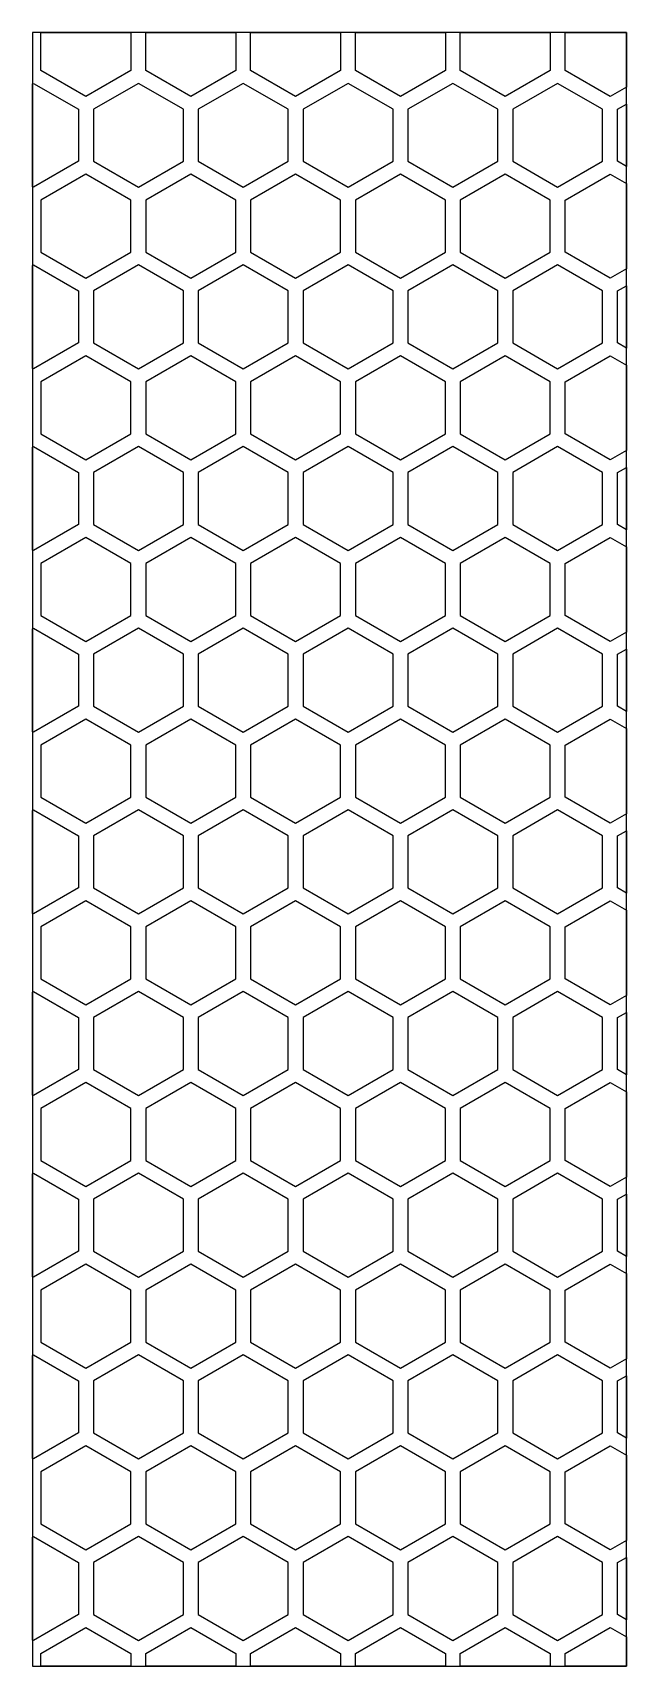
# Model space of a CAD drawing. Header units: millimetres. Extents: x 88.9 to 108.9, y -127.5 to -72.5.
import ezdxf

# ---------------------------------------------------------------- set-up
doc = ezdxf.new("R2010")
doc.units = ezdxf.units.MM
for name, color, linetype in [('outline', 3, 'Continuous'), ('pattern_0001', 2, 'Continuous'), ('pattern_0002', 2, 'Continuous'), ('pattern_0003', 2, 'Continuous'), ('pattern_0004', 2, 'Continuous'), ('pattern_0005', 2, 'Continuous'), ('pattern_0006', 2, 'Continuous'), ('pattern_0007', 2, 'Continuous'), ('pattern_0008', 2, 'Continuous'), ('pattern_0009', 2, 'Continuous'), ('pattern_0010', 2, 'Continuous'), ('pattern_0011', 2, 'Continuous'), ('pattern_0012', 2, 'Continuous'), ('pattern_0013', 2, 'Continuous'), ('pattern_0014', 2, 'Continuous'), ('pattern_0015', 2, 'Continuous'), ('pattern_0016', 2, 'Continuous'), ('pattern_0017', 2, 'Continuous'), ('pattern_0018', 2, 'Continuous'), ('pattern_0019', 2, 'Continuous'), ('pattern_0020', 2, 'Continuous'), ('pattern_0021', 2, 'Continuous'), ('pattern_0022', 2, 'Continuous'), ('pattern_0023', 2, 'Continuous'), ('pattern_0024', 2, 'Continuous'), ('pattern_0025', 2, 'Continuous'), ('pattern_0026', 2, 'Continuous'), ('pattern_0027', 2, 'Continuous'), ('pattern_0028', 2, 'Continuous'), ('pattern_0029', 2, 'Continuous'), ('pattern_0030', 2, 'Continuous'), ('pattern_0031', 2, 'Continuous'), ('pattern_0032', 2, 'Continuous'), ('pattern_0033', 2, 'Continuous'), ('pattern_0034', 2, 'Continuous'), ('pattern_0035', 2, 'Continuous'), ('pattern_0036', 2, 'Continuous'), ('pattern_0037', 2, 'Continuous'), ('pattern_0038', 2, 'Continuous'), ('pattern_0039', 2, 'Continuous'), ('pattern_0040', 2, 'Continuous'), ('pattern_0041', 2, 'Continuous'), ('pattern_0042', 2, 'Continuous'), ('pattern_0043', 2, 'Continuous'), ('pattern_0044', 2, 'Continuous'), ('pattern_0045', 2, 'Continuous'), ('pattern_0046', 2, 'Continuous'), ('pattern_0047', 2, 'Continuous'), ('pattern_0048', 2, 'Continuous'), ('pattern_0049', 2, 'Continuous'), ('pattern_0050', 2, 'Continuous'), ('pattern_0051', 2, 'Continuous'), ('pattern_0052', 2, 'Continuous'), ('pattern_0053', 2, 'Continuous'), ('pattern_0054', 2, 'Continuous'), ('pattern_0055', 2, 'Continuous'), ('pattern_0056', 2, 'Continuous'), ('pattern_0057', 2, 'Continuous'), ('pattern_0058', 2, 'Continuous'), ('pattern_0059', 2, 'Continuous'), ('pattern_0060', 2, 'Continuous'), ('pattern_0061', 2, 'Continuous'), ('pattern_0062', 2, 'Continuous'), ('pattern_0063', 2, 'Continuous'), ('pattern_0064', 2, 'Continuous'), ('pattern_0065', 2, 'Continuous'), ('pattern_0066', 2, 'Continuous'), ('pattern_0067', 2, 'Continuous'), ('pattern_0068', 2, 'Continuous'), ('pattern_0069', 2, 'Continuous'), ('pattern_0070', 2, 'Continuous'), ('pattern_0071', 2, 'Continuous'), ('pattern_0072', 2, 'Continuous'), ('pattern_0073', 2, 'Continuous'), ('pattern_0074', 2, 'Continuous'), ('pattern_0075', 2, 'Continuous'), ('pattern_0076', 2, 'Continuous'), ('pattern_0077', 2, 'Continuous'), ('pattern_0078', 2, 'Continuous'), ('pattern_0079', 2, 'Continuous'), ('pattern_0080', 2, 'Continuous'), ('pattern_0081', 2, 'Continuous'), ('pattern_0082', 2, 'Continuous'), ('pattern_0083', 2, 'Continuous'), ('pattern_0084', 2, 'Continuous'), ('pattern_0085', 2, 'Continuous'), ('pattern_0086', 2, 'Continuous'), ('pattern_0087', 2, 'Continuous'), ('pattern_0088', 2, 'Continuous'), ('pattern_0089', 2, 'Continuous'), ('pattern_0090', 2, 'Continuous'), ('pattern_0091', 2, 'Continuous'), ('pattern_0092', 2, 'Continuous'), ('pattern_0093', 2, 'Continuous'), ('pattern_0094', 2, 'Continuous'), ('pattern_0095', 2, 'Continuous'), ('pattern_0096', 2, 'Continuous'), ('pattern_0097', 2, 'Continuous'), ('pattern_0098', 2, 'Continuous'), ('pattern_0099', 2, 'Continuous'), ('pattern_0100', 2, 'Continuous'), ('pattern_0101', 2, 'Continuous'), ('pattern_0102', 2, 'Continuous'), ('pattern_0103', 2, 'Continuous'), ('pattern_0104', 2, 'Continuous'), ('pattern_0105', 2, 'Continuous'), ('pattern_0106', 2, 'Continuous'), ('pattern_0107', 2, 'Continuous'), ('pattern_0108', 2, 'Continuous'), ('pattern_0109', 2, 'Continuous'), ('pattern_0110', 2, 'Continuous'), ('pattern_0111', 2, 'Continuous'), ('pattern_0112', 2, 'Continuous'), ('pattern_0113', 2, 'Continuous'), ('pattern_0114', 2, 'Continuous'), ('pattern_0115', 2, 'Continuous'), ('pattern_0116', 2, 'Continuous'), ('pattern_0117', 2, 'Continuous'), ('pattern_0118', 2, 'Continuous'), ('pattern_0119', 2, 'Continuous'), ('pattern_0120', 2, 'Continuous'), ('pattern_0121', 2, 'Continuous'), ('pattern_0122', 2, 'Continuous'), ('pattern_0123', 2, 'Continuous')]:
    doc.layers.add(name, color=color, linetype=linetype)

msp = doc.modelspace()

# ---------------------------------------------------------------- linework, layer by layer
at = {"layer": 'outline'}
msp.add_lwpolyline([(88.896, -127.537), (108.896, -127.537), (108.896, -72.537), (88.896, -72.537)], close=True, dxfattribs=at)
at = {"layer": 'pattern_0001'}
msp.add_lwpolyline([(89.177, -127.537), (89.177, -127.104), (90.693, -126.229), (92.208, -127.104), (92.208, -127.537)], close=True, dxfattribs=at)
at = {"layer": 'pattern_0002'}
msp.add_lwpolyline([(92.708, -127.537), (92.708, -127.104), (94.224, -126.229), (95.739, -127.104), (95.739, -127.537)], close=True, dxfattribs=at)
at = {"layer": 'pattern_0003'}
msp.add_lwpolyline([(96.239, -127.537), (96.239, -127.104), (97.755, -126.229), (99.27, -127.104), (99.27, -127.537)], close=True, dxfattribs=at)
at = {"layer": 'pattern_0004'}
msp.add_lwpolyline([(99.77, -127.537), (99.77, -127.104), (101.286, -126.229), (102.801, -127.104), (102.801, -127.537)], close=True, dxfattribs=at)
at = {"layer": 'pattern_0005'}
msp.add_lwpolyline([(103.301, -127.537), (103.301, -127.104), (104.817, -126.229), (106.332, -127.104), (106.332, -127.537)], close=True, dxfattribs=at)
at = {"layer": 'pattern_0006'}
msp.add_lwpolyline([(108.896, -127.537), (106.832, -127.537), (106.832, -127.104), (108.348, -126.229), (108.896, -126.546)], close=True, dxfattribs=at)
at = {"layer": 'pattern_0007'}
msp.add_lwpolyline([(88.896, -123.189), (88.927, -123.171), (90.443, -124.046), (90.443, -125.796), (88.927, -126.671), (88.896, -126.653)], close=True, dxfattribs=at)
at = {"layer": 'pattern_0008'}
msp.add_lwpolyline([(93.974, -124.046), (92.458, -123.171), (90.943, -124.046), (90.943, -125.796), (92.458, -126.671), (93.974, -125.796)], close=True, dxfattribs=at)
at = {"layer": 'pattern_0009'}
msp.add_lwpolyline([(97.505, -124.046), (95.989, -123.171), (94.474, -124.046), (94.474, -125.796), (95.989, -126.671), (97.505, -125.796)], close=True, dxfattribs=at)
at = {"layer": 'pattern_0010'}
msp.add_lwpolyline([(101.036, -124.046), (99.52, -123.171), (98.005, -124.046), (98.005, -125.796), (99.52, -126.671), (101.036, -125.796)], close=True, dxfattribs=at)
at = {"layer": 'pattern_0011'}
msp.add_lwpolyline([(104.567, -124.046), (103.051, -123.171), (101.536, -124.046), (101.536, -125.796), (103.051, -126.671), (104.567, -125.796)], close=True, dxfattribs=at)
at = {"layer": 'pattern_0012'}
msp.add_lwpolyline([(108.098, -124.046), (106.582, -123.171), (105.067, -124.046), (105.067, -125.796), (106.582, -126.671), (108.098, -125.796)], close=True, dxfattribs=at)
at = {"layer": 'pattern_0013'}
msp.add_lwpolyline([(108.896, -125.968), (108.598, -125.796), (108.598, -124.046), (108.896, -123.874)], close=True, dxfattribs=at)
at = {"layer": 'pattern_0014'}
msp.add_lwpolyline([(92.208, -120.988), (90.693, -120.113), (89.177, -120.988), (89.177, -122.738), (90.693, -123.613), (92.208, -122.738)], close=True, dxfattribs=at)
at = {"layer": 'pattern_0015'}
msp.add_lwpolyline([(95.739, -120.988), (94.224, -120.113), (92.708, -120.988), (92.708, -122.738), (94.224, -123.613), (95.739, -122.738)], close=True, dxfattribs=at)
at = {"layer": 'pattern_0016'}
msp.add_lwpolyline([(99.27, -120.988), (97.755, -120.113), (96.239, -120.988), (96.239, -122.738), (97.755, -123.613), (99.27, -122.738)], close=True, dxfattribs=at)
at = {"layer": 'pattern_0017'}
msp.add_lwpolyline([(102.801, -120.988), (101.286, -120.113), (99.77, -120.988), (99.77, -122.738), (101.286, -123.613), (102.801, -122.738)], close=True, dxfattribs=at)
at = {"layer": 'pattern_0018'}
msp.add_lwpolyline([(106.332, -120.988), (104.817, -120.113), (103.301, -120.988), (103.301, -122.738), (104.817, -123.613), (106.332, -122.738)], close=True, dxfattribs=at)
at = {"layer": 'pattern_0019'}
msp.add_lwpolyline([(108.896, -123.297), (108.348, -123.613), (106.832, -122.738), (106.832, -120.988), (108.348, -120.113), (108.896, -120.43)], close=True, dxfattribs=at)
at = {"layer": 'pattern_0020'}
msp.add_lwpolyline([(88.896, -117.073), (88.927, -117.055), (90.443, -117.93), (90.443, -119.68), (88.927, -120.555), (88.896, -120.537)], close=True, dxfattribs=at)
at = {"layer": 'pattern_0021'}
msp.add_lwpolyline([(93.974, -117.93), (92.458, -117.055), (90.943, -117.93), (90.943, -119.68), (92.458, -120.555), (93.974, -119.68)], close=True, dxfattribs=at)
at = {"layer": 'pattern_0022'}
msp.add_lwpolyline([(97.505, -117.93), (95.989, -117.055), (94.474, -117.93), (94.474, -119.68), (95.989, -120.555), (97.505, -119.68)], close=True, dxfattribs=at)
at = {"layer": 'pattern_0023'}
msp.add_lwpolyline([(101.036, -117.93), (99.52, -117.055), (98.005, -117.93), (98.005, -119.68), (99.52, -120.555), (101.036, -119.68)], close=True, dxfattribs=at)
at = {"layer": 'pattern_0024'}
msp.add_lwpolyline([(104.567, -117.93), (103.051, -117.055), (101.536, -117.93), (101.536, -119.68), (103.051, -120.555), (104.567, -119.68)], close=True, dxfattribs=at)
at = {"layer": 'pattern_0025'}
msp.add_lwpolyline([(108.098, -117.93), (106.582, -117.055), (105.067, -117.93), (105.067, -119.68), (106.582, -120.555), (108.098, -119.68)], close=True, dxfattribs=at)
at = {"layer": 'pattern_0026'}
msp.add_lwpolyline([(108.896, -119.852), (108.598, -119.68), (108.598, -117.93), (108.896, -117.758)], close=True, dxfattribs=at)
at = {"layer": 'pattern_0027'}
msp.add_lwpolyline([(92.208, -114.872), (90.693, -113.997), (89.177, -114.872), (89.177, -116.622), (90.693, -117.497), (92.208, -116.622)], close=True, dxfattribs=at)
at = {"layer": 'pattern_0028'}
msp.add_lwpolyline([(95.739, -114.872), (94.224, -113.997), (92.708, -114.872), (92.708, -116.622), (94.224, -117.497), (95.739, -116.622)], close=True, dxfattribs=at)
at = {"layer": 'pattern_0029'}
msp.add_lwpolyline([(99.27, -114.872), (97.755, -113.997), (96.239, -114.872), (96.239, -116.622), (97.755, -117.497), (99.27, -116.622)], close=True, dxfattribs=at)
at = {"layer": 'pattern_0030'}
msp.add_lwpolyline([(102.801, -114.872), (101.286, -113.997), (99.77, -114.872), (99.77, -116.622), (101.286, -117.497), (102.801, -116.622)], close=True, dxfattribs=at)
at = {"layer": 'pattern_0031'}
msp.add_lwpolyline([(106.332, -114.872), (104.817, -113.997), (103.301, -114.872), (103.301, -116.622), (104.817, -117.497), (106.332, -116.622)], close=True, dxfattribs=at)
at = {"layer": 'pattern_0032'}
msp.add_lwpolyline([(108.896, -117.181), (108.348, -117.497), (106.832, -116.622), (106.832, -114.872), (108.348, -113.997), (108.896, -114.314)], close=True, dxfattribs=at)
at = {"layer": 'pattern_0033'}
msp.add_lwpolyline([(88.896, -110.957), (88.927, -110.939), (90.443, -111.814), (90.443, -113.564), (88.927, -114.439), (88.896, -114.421)], close=True, dxfattribs=at)
at = {"layer": 'pattern_0034'}
msp.add_lwpolyline([(93.974, -111.814), (92.458, -110.939), (90.943, -111.814), (90.943, -113.564), (92.458, -114.439), (93.974, -113.564)], close=True, dxfattribs=at)
at = {"layer": 'pattern_0035'}
msp.add_lwpolyline([(97.505, -111.814), (95.989, -110.939), (94.474, -111.814), (94.474, -113.564), (95.989, -114.439), (97.505, -113.564)], close=True, dxfattribs=at)
at = {"layer": 'pattern_0036'}
msp.add_lwpolyline([(101.036, -111.814), (99.52, -110.939), (98.005, -111.814), (98.005, -113.564), (99.52, -114.439), (101.036, -113.564)], close=True, dxfattribs=at)
at = {"layer": 'pattern_0037'}
msp.add_lwpolyline([(104.567, -111.814), (103.051, -110.939), (101.536, -111.814), (101.536, -113.564), (103.051, -114.439), (104.567, -113.564)], close=True, dxfattribs=at)
at = {"layer": 'pattern_0038'}
msp.add_lwpolyline([(108.098, -111.814), (106.582, -110.939), (105.067, -111.814), (105.067, -113.564), (106.582, -114.439), (108.098, -113.564)], close=True, dxfattribs=at)
at = {"layer": 'pattern_0039'}
msp.add_lwpolyline([(108.896, -113.736), (108.598, -113.564), (108.598, -111.814), (108.896, -111.642)], close=True, dxfattribs=at)
at = {"layer": 'pattern_0040'}
msp.add_lwpolyline([(92.208, -108.756), (90.693, -107.881), (89.177, -108.756), (89.177, -110.506), (90.693, -111.381), (92.208, -110.506)], close=True, dxfattribs=at)
at = {"layer": 'pattern_0041'}
msp.add_lwpolyline([(95.739, -108.756), (94.224, -107.881), (92.708, -108.756), (92.708, -110.506), (94.224, -111.381), (95.739, -110.506)], close=True, dxfattribs=at)
at = {"layer": 'pattern_0042'}
msp.add_lwpolyline([(99.27, -108.756), (97.755, -107.881), (96.239, -108.756), (96.239, -110.506), (97.755, -111.381), (99.27, -110.506)], close=True, dxfattribs=at)
at = {"layer": 'pattern_0043'}
msp.add_lwpolyline([(102.801, -108.756), (101.286, -107.881), (99.77, -108.756), (99.77, -110.506), (101.286, -111.381), (102.801, -110.506)], close=True, dxfattribs=at)
at = {"layer": 'pattern_0044'}
msp.add_lwpolyline([(106.332, -108.756), (104.817, -107.881), (103.301, -108.756), (103.301, -110.506), (104.817, -111.381), (106.332, -110.506)], close=True, dxfattribs=at)
at = {"layer": 'pattern_0045'}
msp.add_lwpolyline([(108.896, -111.065), (108.348, -111.381), (106.832, -110.506), (106.832, -108.756), (108.348, -107.881), (108.896, -108.198)], close=True, dxfattribs=at)
at = {"layer": 'pattern_0046'}
msp.add_lwpolyline([(88.896, -104.841), (88.927, -104.823), (90.443, -105.698), (90.443, -107.448), (88.927, -108.323), (88.896, -108.305)], close=True, dxfattribs=at)
at = {"layer": 'pattern_0047'}
msp.add_lwpolyline([(93.974, -105.698), (92.458, -104.823), (90.943, -105.698), (90.943, -107.448), (92.458, -108.323), (93.974, -107.448)], close=True, dxfattribs=at)
at = {"layer": 'pattern_0048'}
msp.add_lwpolyline([(97.505, -105.698), (95.989, -104.823), (94.474, -105.698), (94.474, -107.448), (95.989, -108.323), (97.505, -107.448)], close=True, dxfattribs=at)
at = {"layer": 'pattern_0049'}
msp.add_lwpolyline([(101.036, -105.698), (99.52, -104.823), (98.005, -105.698), (98.005, -107.448), (99.52, -108.323), (101.036, -107.448)], close=True, dxfattribs=at)
at = {"layer": 'pattern_0050'}
msp.add_lwpolyline([(104.567, -105.698), (103.051, -104.823), (101.536, -105.698), (101.536, -107.448), (103.051, -108.323), (104.567, -107.448)], close=True, dxfattribs=at)
at = {"layer": 'pattern_0051'}
msp.add_lwpolyline([(108.098, -105.698), (106.582, -104.823), (105.067, -105.698), (105.067, -107.448), (106.582, -108.323), (108.098, -107.448)], close=True, dxfattribs=at)
at = {"layer": 'pattern_0052'}
msp.add_lwpolyline([(108.896, -107.62), (108.598, -107.448), (108.598, -105.698), (108.896, -105.526)], close=True, dxfattribs=at)
at = {"layer": 'pattern_0053'}
msp.add_lwpolyline([(92.208, -102.64), (90.693, -101.765), (89.177, -102.64), (89.177, -104.39), (90.693, -105.265), (92.208, -104.39)], close=True, dxfattribs=at)
at = {"layer": 'pattern_0054'}
msp.add_lwpolyline([(95.739, -102.64), (94.224, -101.765), (92.708, -102.64), (92.708, -104.39), (94.224, -105.265), (95.739, -104.39)], close=True, dxfattribs=at)
at = {"layer": 'pattern_0055'}
msp.add_lwpolyline([(99.27, -102.64), (97.755, -101.765), (96.239, -102.64), (96.239, -104.39), (97.755, -105.265), (99.27, -104.39)], close=True, dxfattribs=at)
at = {"layer": 'pattern_0056'}
msp.add_lwpolyline([(102.801, -102.64), (101.286, -101.765), (99.77, -102.64), (99.77, -104.39), (101.286, -105.265), (102.801, -104.39)], close=True, dxfattribs=at)
at = {"layer": 'pattern_0057'}
msp.add_lwpolyline([(106.332, -102.64), (104.817, -101.765), (103.301, -102.64), (103.301, -104.39), (104.817, -105.265), (106.332, -104.39)], close=True, dxfattribs=at)
at = {"layer": 'pattern_0058'}
msp.add_lwpolyline([(108.896, -104.949), (108.348, -105.265), (106.832, -104.39), (106.832, -102.64), (108.348, -101.765), (108.896, -102.082)], close=True, dxfattribs=at)
at = {"layer": 'pattern_0059'}
msp.add_lwpolyline([(88.896, -98.725), (88.927, -98.707), (90.443, -99.582), (90.443, -101.332), (88.927, -102.207), (88.896, -102.189)], close=True, dxfattribs=at)
at = {"layer": 'pattern_0060'}
msp.add_lwpolyline([(93.974, -99.582), (92.458, -98.707), (90.943, -99.582), (90.943, -101.332), (92.458, -102.207), (93.974, -101.332)], close=True, dxfattribs=at)
at = {"layer": 'pattern_0061'}
msp.add_lwpolyline([(97.505, -99.582), (95.989, -98.707), (94.474, -99.582), (94.474, -101.332), (95.989, -102.207), (97.505, -101.332)], close=True, dxfattribs=at)
at = {"layer": 'pattern_0062'}
msp.add_lwpolyline([(101.036, -99.582), (99.52, -98.707), (98.005, -99.582), (98.005, -101.332), (99.52, -102.207), (101.036, -101.332)], close=True, dxfattribs=at)
at = {"layer": 'pattern_0063'}
msp.add_lwpolyline([(104.567, -99.582), (103.051, -98.707), (101.536, -99.582), (101.536, -101.332), (103.051, -102.207), (104.567, -101.332)], close=True, dxfattribs=at)
at = {"layer": 'pattern_0064'}
msp.add_lwpolyline([(108.098, -99.582), (106.582, -98.707), (105.067, -99.582), (105.067, -101.332), (106.582, -102.207), (108.098, -101.332)], close=True, dxfattribs=at)
at = {"layer": 'pattern_0065'}
msp.add_lwpolyline([(108.896, -101.504), (108.598, -101.332), (108.598, -99.582), (108.896, -99.41)], close=True, dxfattribs=at)
at = {"layer": 'pattern_0066'}
msp.add_lwpolyline([(92.208, -96.524), (90.693, -95.649), (89.177, -96.524), (89.177, -98.274), (90.693, -99.149), (92.208, -98.274)], close=True, dxfattribs=at)
at = {"layer": 'pattern_0067'}
msp.add_lwpolyline([(95.739, -96.524), (94.224, -95.649), (92.708, -96.524), (92.708, -98.274), (94.224, -99.149), (95.739, -98.274)], close=True, dxfattribs=at)
at = {"layer": 'pattern_0068'}
msp.add_lwpolyline([(99.27, -96.524), (97.755, -95.649), (96.239, -96.524), (96.239, -98.274), (97.755, -99.149), (99.27, -98.274)], close=True, dxfattribs=at)
at = {"layer": 'pattern_0069'}
msp.add_lwpolyline([(102.801, -96.524), (101.286, -95.649), (99.77, -96.524), (99.77, -98.274), (101.286, -99.149), (102.801, -98.274)], close=True, dxfattribs=at)
at = {"layer": 'pattern_0070'}
msp.add_lwpolyline([(106.332, -96.524), (104.817, -95.649), (103.301, -96.524), (103.301, -98.274), (104.817, -99.149), (106.332, -98.274)], close=True, dxfattribs=at)
at = {"layer": 'pattern_0071'}
msp.add_lwpolyline([(108.896, -98.833), (108.348, -99.149), (106.832, -98.274), (106.832, -96.524), (108.348, -95.649), (108.896, -95.966)], close=True, dxfattribs=at)
at = {"layer": 'pattern_0072'}
msp.add_lwpolyline([(88.896, -92.609), (88.927, -92.591), (90.443, -93.466), (90.443, -95.216), (88.927, -96.091), (88.896, -96.073)], close=True, dxfattribs=at)
at = {"layer": 'pattern_0073'}
msp.add_lwpolyline([(93.974, -93.466), (92.458, -92.591), (90.943, -93.466), (90.943, -95.216), (92.458, -96.091), (93.974, -95.216)], close=True, dxfattribs=at)
at = {"layer": 'pattern_0074'}
msp.add_lwpolyline([(97.505, -93.466), (95.989, -92.591), (94.474, -93.466), (94.474, -95.216), (95.989, -96.091), (97.505, -95.216)], close=True, dxfattribs=at)
at = {"layer": 'pattern_0075'}
msp.add_lwpolyline([(101.036, -93.466), (99.52, -92.591), (98.005, -93.466), (98.005, -95.216), (99.52, -96.091), (101.036, -95.216)], close=True, dxfattribs=at)
at = {"layer": 'pattern_0076'}
msp.add_lwpolyline([(104.567, -93.466), (103.051, -92.591), (101.536, -93.466), (101.536, -95.216), (103.051, -96.091), (104.567, -95.216)], close=True, dxfattribs=at)
at = {"layer": 'pattern_0077'}
msp.add_lwpolyline([(108.098, -93.466), (106.582, -92.591), (105.067, -93.466), (105.067, -95.216), (106.582, -96.091), (108.098, -95.216)], close=True, dxfattribs=at)
at = {"layer": 'pattern_0078'}
msp.add_lwpolyline([(108.896, -95.388), (108.598, -95.216), (108.598, -93.466), (108.896, -93.294)], close=True, dxfattribs=at)
at = {"layer": 'pattern_0079'}
msp.add_lwpolyline([(92.208, -90.408), (90.693, -89.533), (89.177, -90.408), (89.177, -92.158), (90.693, -93.033), (92.208, -92.158)], close=True, dxfattribs=at)
at = {"layer": 'pattern_0080'}
msp.add_lwpolyline([(95.739, -90.408), (94.224, -89.533), (92.708, -90.408), (92.708, -92.158), (94.224, -93.033), (95.739, -92.158)], close=True, dxfattribs=at)
at = {"layer": 'pattern_0081'}
msp.add_lwpolyline([(99.27, -90.408), (97.755, -89.533), (96.239, -90.408), (96.239, -92.158), (97.755, -93.033), (99.27, -92.158)], close=True, dxfattribs=at)
at = {"layer": 'pattern_0082'}
msp.add_lwpolyline([(102.801, -90.408), (101.286, -89.533), (99.77, -90.408), (99.77, -92.158), (101.286, -93.033), (102.801, -92.158)], close=True, dxfattribs=at)
at = {"layer": 'pattern_0083'}
msp.add_lwpolyline([(106.332, -90.408), (104.817, -89.533), (103.301, -90.408), (103.301, -92.158), (104.817, -93.033), (106.332, -92.158)], close=True, dxfattribs=at)
at = {"layer": 'pattern_0084'}
msp.add_lwpolyline([(108.896, -92.717), (108.348, -93.033), (106.832, -92.158), (106.832, -90.408), (108.348, -89.533), (108.896, -89.85)], close=True, dxfattribs=at)
at = {"layer": 'pattern_0085'}
msp.add_lwpolyline([(88.896, -86.493), (88.927, -86.475), (90.443, -87.35), (90.443, -89.1), (88.927, -89.975), (88.896, -89.957)], close=True, dxfattribs=at)
at = {"layer": 'pattern_0086'}
msp.add_lwpolyline([(93.974, -87.35), (92.458, -86.475), (90.943, -87.35), (90.943, -89.1), (92.458, -89.975), (93.974, -89.1)], close=True, dxfattribs=at)
at = {"layer": 'pattern_0087'}
msp.add_lwpolyline([(97.505, -87.35), (95.989, -86.475), (94.474, -87.35), (94.474, -89.1), (95.989, -89.975), (97.505, -89.1)], close=True, dxfattribs=at)
at = {"layer": 'pattern_0088'}
msp.add_lwpolyline([(101.036, -87.35), (99.52, -86.475), (98.005, -87.35), (98.005, -89.1), (99.52, -89.975), (101.036, -89.1)], close=True, dxfattribs=at)
at = {"layer": 'pattern_0089'}
msp.add_lwpolyline([(104.567, -87.35), (103.051, -86.475), (101.536, -87.35), (101.536, -89.1), (103.051, -89.975), (104.567, -89.1)], close=True, dxfattribs=at)
at = {"layer": 'pattern_0090'}
msp.add_lwpolyline([(108.098, -87.35), (106.582, -86.475), (105.067, -87.35), (105.067, -89.1), (106.582, -89.975), (108.098, -89.1)], close=True, dxfattribs=at)
at = {"layer": 'pattern_0091'}
msp.add_lwpolyline([(108.896, -89.272), (108.598, -89.1), (108.598, -87.35), (108.896, -87.178)], close=True, dxfattribs=at)
at = {"layer": 'pattern_0092'}
msp.add_lwpolyline([(92.208, -84.292), (90.693, -83.417), (89.177, -84.292), (89.177, -86.042), (90.693, -86.917), (92.208, -86.042)], close=True, dxfattribs=at)
at = {"layer": 'pattern_0093'}
msp.add_lwpolyline([(95.739, -84.292), (94.224, -83.417), (92.708, -84.292), (92.708, -86.042), (94.224, -86.917), (95.739, -86.042)], close=True, dxfattribs=at)
at = {"layer": 'pattern_0094'}
msp.add_lwpolyline([(99.27, -84.292), (97.755, -83.417), (96.239, -84.292), (96.239, -86.042), (97.755, -86.917), (99.27, -86.042)], close=True, dxfattribs=at)
at = {"layer": 'pattern_0095'}
msp.add_lwpolyline([(102.801, -84.292), (101.286, -83.417), (99.77, -84.292), (99.77, -86.042), (101.286, -86.917), (102.801, -86.042)], close=True, dxfattribs=at)
at = {"layer": 'pattern_0096'}
msp.add_lwpolyline([(106.332, -84.292), (104.817, -83.417), (103.301, -84.292), (103.301, -86.042), (104.817, -86.917), (106.332, -86.042)], close=True, dxfattribs=at)
at = {"layer": 'pattern_0097'}
msp.add_lwpolyline([(108.896, -86.601), (108.348, -86.917), (106.832, -86.042), (106.832, -84.292), (108.348, -83.417), (108.896, -83.734)], close=True, dxfattribs=at)
at = {"layer": 'pattern_0098'}
msp.add_lwpolyline([(88.896, -80.377), (88.927, -80.359), (90.443, -81.234), (90.443, -82.984), (88.927, -83.859), (88.896, -83.841)], close=True, dxfattribs=at)
at = {"layer": 'pattern_0099'}
msp.add_lwpolyline([(93.974, -81.234), (92.458, -80.359), (90.943, -81.234), (90.943, -82.984), (92.458, -83.859), (93.974, -82.984)], close=True, dxfattribs=at)
at = {"layer": 'pattern_0100'}
msp.add_lwpolyline([(97.505, -81.234), (95.989, -80.359), (94.474, -81.234), (94.474, -82.984), (95.989, -83.859), (97.505, -82.984)], close=True, dxfattribs=at)
at = {"layer": 'pattern_0101'}
msp.add_lwpolyline([(101.036, -81.234), (99.52, -80.359), (98.005, -81.234), (98.005, -82.984), (99.52, -83.859), (101.036, -82.984)], close=True, dxfattribs=at)
at = {"layer": 'pattern_0102'}
msp.add_lwpolyline([(104.567, -81.234), (103.051, -80.359), (101.536, -81.234), (101.536, -82.984), (103.051, -83.859), (104.567, -82.984)], close=True, dxfattribs=at)
at = {"layer": 'pattern_0103'}
msp.add_lwpolyline([(108.098, -81.234), (106.582, -80.359), (105.067, -81.234), (105.067, -82.984), (106.582, -83.859), (108.098, -82.984)], close=True, dxfattribs=at)
at = {"layer": 'pattern_0104'}
msp.add_lwpolyline([(108.896, -83.156), (108.598, -82.984), (108.598, -81.234), (108.896, -81.062)], close=True, dxfattribs=at)
at = {"layer": 'pattern_0105'}
msp.add_lwpolyline([(92.208, -78.176), (90.693, -77.301), (89.177, -78.176), (89.177, -79.926), (90.693, -80.801), (92.208, -79.926)], close=True, dxfattribs=at)
at = {"layer": 'pattern_0106'}
msp.add_lwpolyline([(95.739, -78.176), (94.224, -77.301), (92.708, -78.176), (92.708, -79.926), (94.224, -80.801), (95.739, -79.926)], close=True, dxfattribs=at)
at = {"layer": 'pattern_0107'}
msp.add_lwpolyline([(99.27, -78.176), (97.755, -77.301), (96.239, -78.176), (96.239, -79.926), (97.755, -80.801), (99.27, -79.926)], close=True, dxfattribs=at)
at = {"layer": 'pattern_0108'}
msp.add_lwpolyline([(102.801, -78.176), (101.286, -77.301), (99.77, -78.176), (99.77, -79.926), (101.286, -80.801), (102.801, -79.926)], close=True, dxfattribs=at)
at = {"layer": 'pattern_0109'}
msp.add_lwpolyline([(106.332, -78.176), (104.817, -77.301), (103.301, -78.176), (103.301, -79.926), (104.817, -80.801), (106.332, -79.926)], close=True, dxfattribs=at)
at = {"layer": 'pattern_0110'}
msp.add_lwpolyline([(108.896, -80.485), (108.348, -80.801), (106.832, -79.926), (106.832, -78.176), (108.348, -77.301), (108.896, -77.617)], close=True, dxfattribs=at)
at = {"layer": 'pattern_0111'}
msp.add_lwpolyline([(88.896, -74.261), (88.927, -74.243), (90.443, -75.118), (90.443, -76.868), (88.927, -77.743), (88.896, -77.725)], close=True, dxfattribs=at)
at = {"layer": 'pattern_0112'}
msp.add_lwpolyline([(93.974, -75.118), (92.458, -74.243), (90.943, -75.118), (90.943, -76.868), (92.458, -77.743), (93.974, -76.868)], close=True, dxfattribs=at)
at = {"layer": 'pattern_0113'}
msp.add_lwpolyline([(97.505, -75.118), (95.989, -74.243), (94.474, -75.118), (94.474, -76.868), (95.989, -77.743), (97.505, -76.868)], close=True, dxfattribs=at)
at = {"layer": 'pattern_0114'}
msp.add_lwpolyline([(101.036, -75.118), (99.52, -74.243), (98.005, -75.118), (98.005, -76.868), (99.52, -77.743), (101.036, -76.868)], close=True, dxfattribs=at)
at = {"layer": 'pattern_0115'}
msp.add_lwpolyline([(104.567, -75.118), (103.051, -74.243), (101.536, -75.118), (101.536, -76.868), (103.051, -77.743), (104.567, -76.868)], close=True, dxfattribs=at)
at = {"layer": 'pattern_0116'}
msp.add_lwpolyline([(108.098, -75.118), (106.582, -74.243), (105.067, -75.118), (105.067, -76.868), (106.582, -77.743), (108.098, -76.868)], close=True, dxfattribs=at)
at = {"layer": 'pattern_0117'}
msp.add_lwpolyline([(108.896, -77.04), (108.598, -76.868), (108.598, -75.118), (108.896, -74.946)], close=True, dxfattribs=at)
at = {"layer": 'pattern_0118'}
msp.add_lwpolyline([(92.208, -72.537), (92.208, -73.81), (90.693, -74.685), (89.177, -73.81), (89.177, -72.537)], close=True, dxfattribs=at)
at = {"layer": 'pattern_0119'}
msp.add_lwpolyline([(95.739, -72.537), (95.739, -73.81), (94.224, -74.685), (92.708, -73.81), (92.708, -72.537)], close=True, dxfattribs=at)
at = {"layer": 'pattern_0120'}
msp.add_lwpolyline([(99.27, -72.537), (99.27, -73.81), (97.755, -74.685), (96.239, -73.81), (96.239, -72.537)], close=True, dxfattribs=at)
at = {"layer": 'pattern_0121'}
msp.add_lwpolyline([(102.801, -72.537), (102.801, -73.81), (101.286, -74.685), (99.77, -73.81), (99.77, -72.537)], close=True, dxfattribs=at)
at = {"layer": 'pattern_0122'}
msp.add_lwpolyline([(106.332, -72.537), (106.332, -73.81), (104.817, -74.685), (103.301, -73.81), (103.301, -72.537)], close=True, dxfattribs=at)
at = {"layer": 'pattern_0123'}
msp.add_lwpolyline([(108.896, -72.537), (108.896, -74.369), (108.348, -74.685), (106.832, -73.81), (106.832, -72.537)], close=True, dxfattribs=at)

doc.saveas('drawing.dxf')
